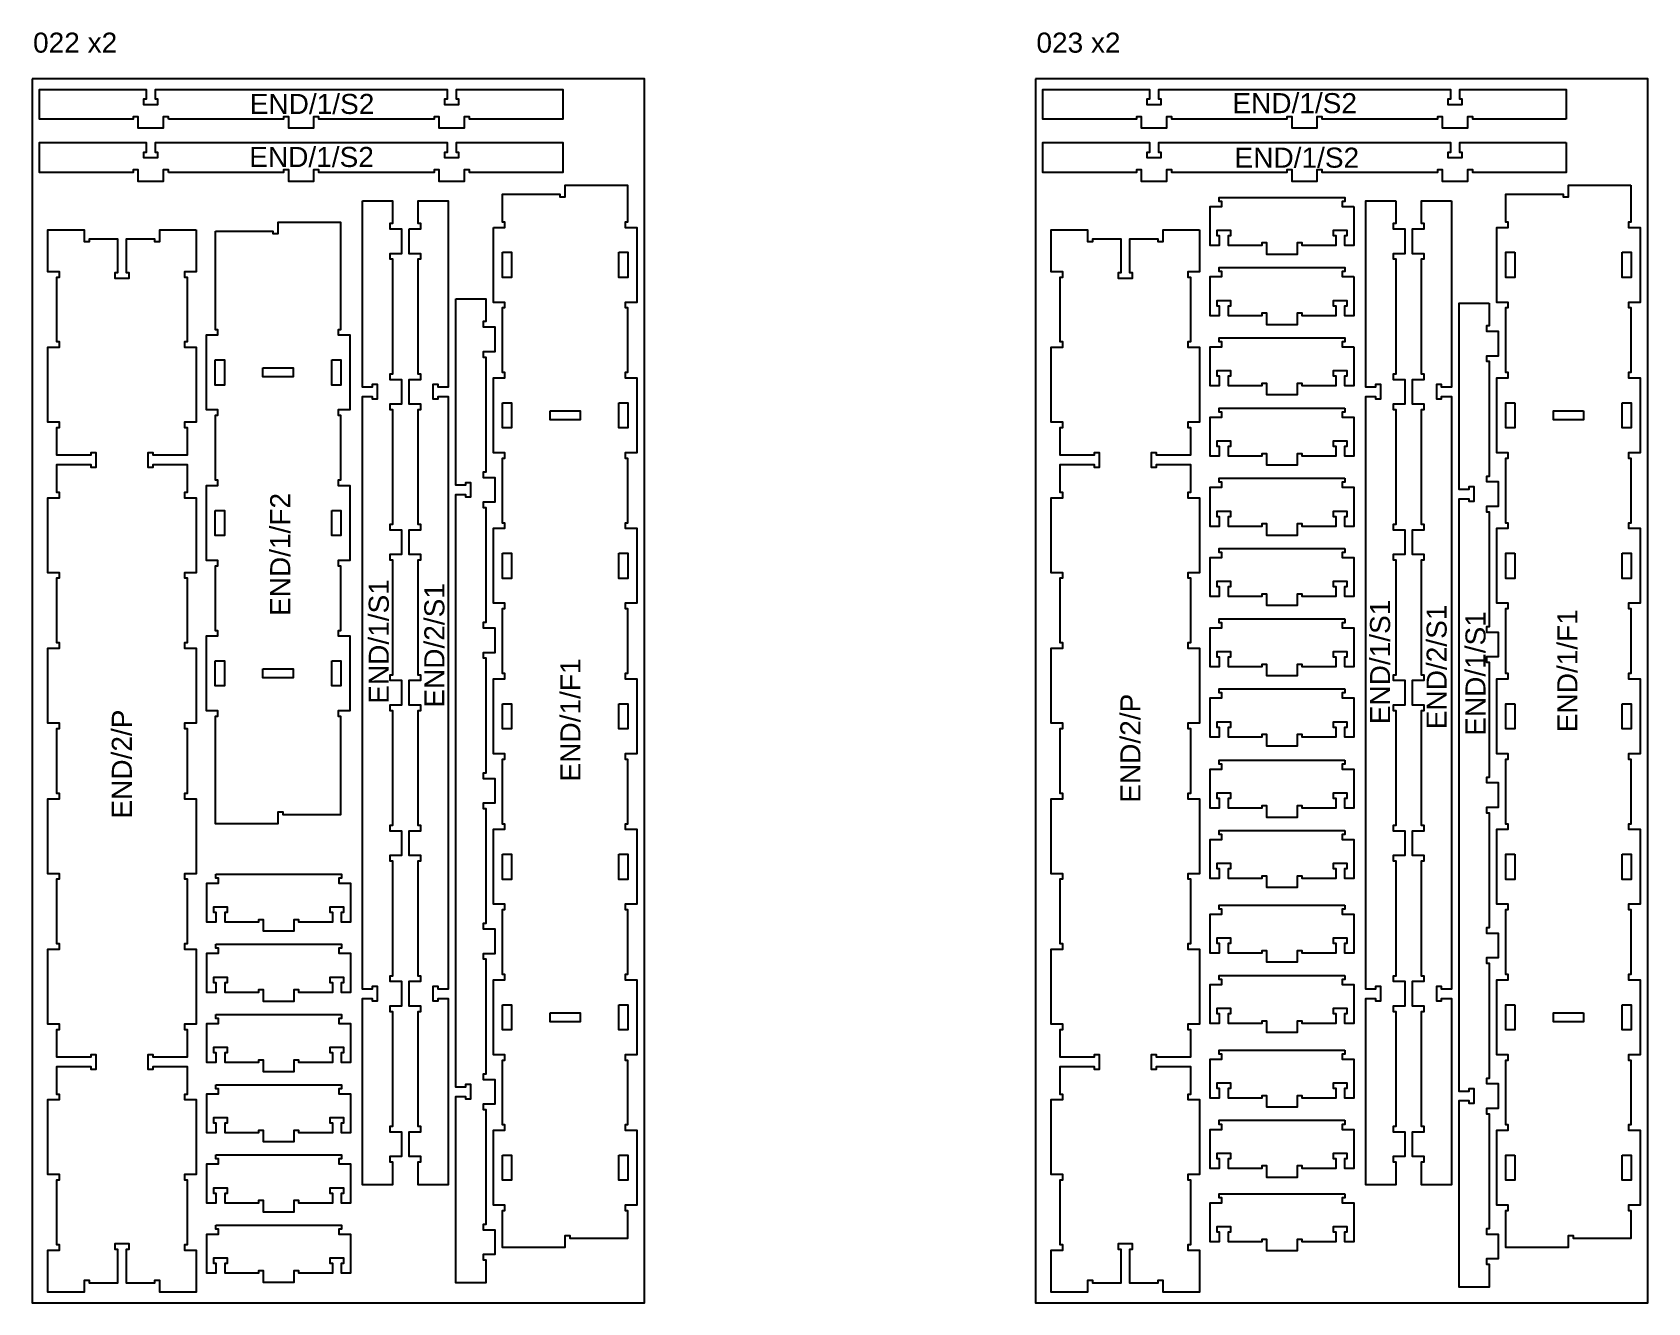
# Model space of a CAD drawing. Extents: x -4741 to 10570, y -11118 to 12613.
# Drawn here: x -650 to 2570, y -5118 to -2585 of the extents above; entities that cross this region are included whole.
import ezdxf

# ---------------------------------------------------------------- set-up
doc = ezdxf.new("R2010")
doc.units = 0
doc.header["$MEASUREMENT"] = 0
for name, color, linetype in [('0_SHEET_BIRCHPLY_2440X1220', 1, 'CONTINUOUS'), ('1_ANYTOOL_1MMDEEP_INSIDE', 2, 'CONTINUOUS'), ('3_ANYTOOL_CUTTHROUGH_INSID', 4, 'CONTINUOUS'), ('6_ANYTOOL_CUTTHROUGH_OUTSI', 5, 'CONTINUOUS')]:
    doc.layers.add(name, color=color, linetype=linetype)

msp = doc.modelspace()

# ---------------------------------------------------------------- linework, layer by layer
at = {"layer": '0_SHEET_BIRCHPLY_2440X1220'}
for points in [[(-649.6, -2677.8), (-649.6, -5117.8), (570.4, -5117.8), (570.4, -2677.8), (-649.6, -2677.8)], [(1350.4, -2677.8), (1350.4, -5117.8), (2570.4, -5117.8), (2570.4, -2677.8), (1350.4, -2677.8)]]:
    msp.add_lwpolyline(points, dxfattribs=at)
at = {"layer": '3_ANYTOOL_CUTTHROUGH_INSID'}
for points in [[(2305.4, -3023.8), (2305.4, -3073.8), (2287.4, -3073.8), (2287.4, -3023.8), (2305.4, -3023.8)], [(2519.4, -3023.8), (2537.4, -3023.8), (2537.4, -3073.8), (2519.4, -3073.8), (2519.4, -3023.8)], [(-284.8, -3238.3), (-266.8, -3238.3), (-266.8, -3288.3), (-284.8, -3288.3), (-284.8, -3238.3)], [(-52.8, -3238.3), (-34.8, -3238.3), (-34.8, -3288.3), (-52.8, -3288.3), (-52.8, -3238.3)], [(-189.8, -3254.3), (-129.8, -3254.3), (-129.8, -3272.3), (-189.8, -3272.3), (-189.8, -3254.3)], [(287.4, -3323.8), (305.4, -3323.8), (305.4, -3373.8), (287.4, -3373.8), (287.4, -3323.8)], [(382.4, -3339.8), (442.4, -3339.8), (442.4, -3357.8), (382.4, -3357.8), (382.4, -3339.8)], [(519.4, -3323.8), (537.4, -3323.8), (537.4, -3373.8), (519.4, -3373.8), (519.4, -3323.8)], [(2305.4, -3323.8), (2305.4, -3373.8), (2287.4, -3373.8), (2287.4, -3323.8), (2305.4, -3323.8)], [(2442.4, -3339.8), (2442.4, -3357.8), (2382.4, -3357.8), (2382.4, -3339.8), (2442.4, -3339.8)], [(2519.4, -3323.8), (2537.4, -3323.8), (2537.4, -3373.8), (2519.4, -3373.8), (2519.4, -3323.8)], [(-284.8, -3538.3), (-266.8, -3538.3), (-266.8, -3588.3), (-284.8, -3588.3), (-284.8, -3538.3)], [(-52.8, -3538.3), (-34.8, -3538.3), (-34.8, -3588.3), (-52.8, -3588.3), (-52.8, -3538.3)], [(287.4, -3623.8), (305.4, -3623.8), (305.4, -3673.8), (287.4, -3673.8), (287.4, -3623.8)], [(519.4, -3623.8), (537.4, -3623.8), (537.4, -3673.8), (519.4, -3673.8), (519.4, -3623.8)], [(2305.4, -3623.8), (2305.4, -3673.8), (2287.4, -3673.8), (2287.4, -3623.8), (2305.4, -3623.8)], [(2519.4, -3623.8), (2537.4, -3623.8), (2537.4, -3673.8), (2519.4, -3673.8), (2519.4, -3623.8)], [(-284.8, -3838.3), (-266.8, -3838.3), (-266.8, -3888.3), (-284.8, -3888.3), (-284.8, -3838.3)], [(-189.8, -3854.3), (-129.8, -3854.3), (-129.8, -3872.3), (-189.8, -3872.3), (-189.8, -3854.3)], [(-52.8, -3838.3), (-34.8, -3838.3), (-34.8, -3888.3), (-52.8, -3888.3), (-52.8, -3838.3)], [(287.4, -3923.8), (305.4, -3923.8), (305.4, -3973.8), (287.4, -3973.8), (287.4, -3923.8)], [(519.4, -3923.8), (537.4, -3923.8), (537.4, -3973.8), (519.4, -3973.8), (519.4, -3923.8)], [(2305.4, -3923.8), (2305.4, -3973.8), (2287.4, -3973.8), (2287.4, -3923.8), (2305.4, -3923.8)], [(2519.4, -3923.8), (2537.4, -3923.8), (2537.4, -3973.8), (2519.4, -3973.8), (2519.4, -3923.8)], [(287.4, -4223.8), (305.4, -4223.8), (305.4, -4273.8), (287.4, -4273.8), (287.4, -4223.8)], [(519.4, -4223.8), (537.4, -4223.8), (537.4, -4273.8), (519.4, -4273.8), (519.4, -4223.8)], [(2305.4, -4223.8), (2305.4, -4273.8), (2287.4, -4273.8), (2287.4, -4223.8), (2305.4, -4223.8)], [(2519.4, -4223.8), (2537.4, -4223.8), (2537.4, -4273.8), (2519.4, -4273.8), (2519.4, -4223.8)], [(287.4, -4523.8), (305.4, -4523.8), (305.4, -4573.7), (287.4, -4573.7), (287.4, -4523.8)], [(382.4, -4539.8), (442.4, -4539.8), (442.4, -4557.7), (382.4, -4557.7), (382.4, -4539.8)], [(519.4, -4523.8), (537.4, -4523.8), (537.4, -4573.7), (519.4, -4573.7), (519.4, -4523.8)], [(2305.4, -4523.8), (2305.4, -4573.7), (2287.4, -4573.7), (2287.4, -4523.8), (2305.4, -4523.8)], [(2442.4, -4539.8), (2442.4, -4557.7), (2382.4, -4557.7), (2382.4, -4539.8), (2442.4, -4539.8)], [(2519.4, -4523.8), (2537.4, -4523.8), (2537.4, -4573.7), (2519.4, -4573.7), (2519.4, -4523.8)], [(287.4, -4823.7), (305.4, -4823.7), (305.4, -4873.7), (287.4, -4873.7), (287.4, -4823.7)], [(519.4, -4823.7), (537.4, -4823.7), (537.4, -4873.7), (519.4, -4873.7), (519.4, -4823.7)], [(2305.4, -4823.7), (2305.4, -4873.7), (2287.4, -4873.7), (2287.4, -4823.7), (2305.4, -4823.7)], [(2519.4, -4823.7), (2537.4, -4823.7), (2537.4, -4873.7), (2519.4, -4873.7), (2519.4, -4823.7)]]:
    msp.add_lwpolyline(points, dxfattribs=at)
at = {"layer": '6_ANYTOOL_CUTTHROUGH_OUTSI'}
for points in [[(-378.3, -2758.5), (-378.3, -2753.5), (-388.8, -2753.5), (-388.8, -2776.5), (-438.3, -2776.5), (-438.3, -2753.5), (-448.8, -2753.5), (-448.8, -2758.5), (-635.3, -2758.5), (-635.3, -2699), (-422.8, -2699), (-422.8, -2718.5), (-427.8, -2718.5), (-427.8, -2729), (-399.3, -2729), (-399.3, -2718.5), (-404.3, -2718.5), (-404.3, -2699), (177.2, -2699), (177.2, -2718.5), (172.2, -2718.5), (172.2, -2729), (200.7, -2729), (200.7, -2718.5), (195.7, -2718.5), (195.7, -2699), (408.2, -2699), (408.2, -2758.5), (221.7, -2758.5), (221.7, -2753.5), (211.2, -2753.5), (211.2, -2776.5), (161.7, -2776.5), (161.7, -2753.5), (151.2, -2753.5), (151.2, -2758.5), (-78.3, -2758.5), (-78.3, -2753.5), (-88.8, -2753.5), (-88.8, -2776.5), (-138.3, -2776.5), (-138.3, -2753.5), (-148.8, -2753.5), (-148.8, -2758.5), (-378.3, -2758.5)], [(2408.2, -2758.5), (2221.7, -2758.5), (2221.7, -2753.5), (2211.2, -2753.5), (2211.2, -2776.5), (2161.7, -2776.5), (2161.7, -2753.5), (2151.2, -2753.5), (2151.2, -2758.5), (1921.7, -2758.5), (1921.7, -2753.5), (1911.2, -2753.5), (1911.2, -2776.5), (1861.7, -2776.5), (1861.7, -2753.5), (1851.2, -2753.5), (1851.2, -2758.5), (1621.7, -2758.5), (1621.7, -2753.5), (1611.2, -2753.5), (1611.2, -2776.5), (1561.7, -2776.5), (1561.7, -2753.5), (1551.2, -2753.5), (1551.2, -2758.5), (1364.7, -2758.5), (1364.7, -2699), (1577.2, -2699), (1577.2, -2718.5), (1572.2, -2718.5), (1572.2, -2729), (1600.7, -2729), (1600.7, -2718.5), (1595.7, -2718.5), (1595.7, -2699), (2177.2, -2699), (2177.2, -2718.5), (2172.2, -2718.5), (2172.2, -2729), (2200.7, -2729), (2200.7, -2718.5), (2195.7, -2718.5), (2195.7, -2699), (2408.2, -2699), (2408.2, -2758.5)], [(-378.3, -2864.5), (-378.3, -2859.5), (-388.8, -2859.5), (-388.8, -2882.5), (-438.3, -2882.5), (-438.3, -2859.5), (-448.8, -2859.5), (-448.8, -2864.5), (-635.3, -2864.5), (-635.3, -2805), (-422.8, -2805), (-422.8, -2824.5), (-427.8, -2824.5), (-427.8, -2835), (-399.3, -2835), (-399.3, -2824.5), (-404.3, -2824.5), (-404.3, -2805), (177.2, -2805), (177.2, -2824.5), (172.2, -2824.5), (172.2, -2835), (200.7, -2835), (200.7, -2824.5), (195.7, -2824.5), (195.7, -2805), (408.2, -2805), (408.2, -2864.5), (221.7, -2864.5), (221.7, -2859.5), (211.2, -2859.5), (211.2, -2882.5), (161.7, -2882.5), (161.7, -2859.5), (151.2, -2859.5), (151.2, -2864.5), (-78.3, -2864.5), (-78.3, -2859.5), (-88.8, -2859.5), (-88.8, -2882.5), (-138.3, -2882.5), (-138.3, -2859.5), (-148.8, -2859.5), (-148.8, -2864.5), (-378.3, -2864.5)], [(2408.2, -2805), (2408.2, -2864.5), (2221.7, -2864.5), (2221.7, -2859.5), (2211.2, -2859.5), (2211.2, -2882.5), (2161.7, -2882.5), (2161.7, -2859.5), (2151.2, -2859.5), (2151.2, -2864.5), (1921.7, -2864.5), (1921.7, -2859.5), (1911.2, -2859.5), (1911.2, -2882.5), (1861.7, -2882.5), (1861.7, -2859.5), (1851.2, -2859.5), (1851.2, -2864.5), (1621.7, -2864.5), (1621.7, -2859.5), (1611.2, -2859.5), (1611.2, -2882.5), (1561.7, -2882.5), (1561.7, -2859.5), (1551.2, -2859.5), (1551.2, -2864.5), (1364.7, -2864.5), (1364.7, -2805), (1577.2, -2805), (1577.2, -2824.5), (1572.2, -2824.5), (1572.2, -2835), (1600.7, -2835), (1600.7, -2824.5), (1595.7, -2824.5), (1595.7, -2805), (2177.2, -2805), (2177.2, -2824.5), (2172.2, -2824.5), (2172.2, -2835), (2200.7, -2835), (2200.7, -2824.5), (2195.7, -2824.5), (2195.7, -2805), (2408.2, -2805)], [(269.6, -2974), (292.6, -2974), (292.6, -2963.5), (287.6, -2963.5), (287.6, -2908), (402.1, -2908), (402.1, -2913), (412.6, -2913), (412.6, -2890), (537.1, -2890), (537.1, -2963.5), (532.1, -2963.5), (532.1, -2974), (555.1, -2974), (555.1, -3123.5), (532.1, -3123.5), (532.1, -3134), (537.1, -3134), (537.1, -3263.5), (532.1, -3263.5), (532.1, -3274), (555.1, -3274), (555.1, -3423.5), (532.1, -3423.5), (532.1, -3434), (537.1, -3434), (537.1, -3563.5), (532.1, -3563.5), (532.1, -3574), (555.1, -3574), (555.1, -3723.5), (532.1, -3723.5), (532.1, -3734), (537.1, -3734), (537.1, -3863.5), (532.1, -3863.5), (532.1, -3874), (555.1, -3874), (555.1, -4023.5), (532.1, -4023.5), (532.1, -4034), (537.1, -4034), (537.1, -4163.5), (532.1, -4163.5), (532.1, -4174), (555.1, -4174), (555.1, -4323.5), (532.1, -4323.5), (532.1, -4334), (537.1, -4334), (537.1, -4463.5), (532.1, -4463.5), (532.1, -4474), (555.1, -4474), (555.1, -4623.5), (532.1, -4623.5), (532.1, -4634), (537.1, -4634), (537.1, -4763.5), (532.1, -4763.5), (532.1, -4774), (555.1, -4774), (555.1, -4923.5), (532.1, -4923.5), (532.1, -4934), (537.1, -4934), (537.1, -4989.5), (422.6, -4989.5), (422.6, -4984.5), (412.1, -4984.5), (412.1, -5007.5), (287.6, -5007.5), (287.6, -4934), (292.6, -4934), (292.6, -4923.5), (269.6, -4923.5), (269.6, -4774), (292.6, -4774), (292.6, -4763.5), (287.6, -4763.5), (287.6, -4634), (292.6, -4634), (292.6, -4623.5), (269.6, -4623.5), (269.6, -4474), (292.6, -4474), (292.6, -4463.5), (287.6, -4463.5), (287.6, -4334), (292.6, -4334), (292.6, -4323.5), (269.6, -4323.5), (269.6, -4174), (292.6, -4174), (292.6, -4163.5), (287.6, -4163.5), (287.6, -4034), (292.6, -4034), (292.6, -4023.5), (269.6, -4023.5), (269.6, -3874), (292.6, -3874), (292.6, -3863.5), (287.6, -3863.5), (287.6, -3734), (292.6, -3734), (292.6, -3723.5), (269.6, -3723.5), (269.6, -3574), (292.6, -3574), (292.6, -3563.5), (287.6, -3563.5), (287.6, -3434), (292.6, -3434), (292.6, -3423.5), (269.6, -3423.5), (269.6, -3274), (292.6, -3274), (292.6, -3263.5), (287.6, -3263.5), (287.6, -3134), (292.6, -3134), (292.6, -3123.5), (269.6, -3123.5), (269.6, -2974)], [(2537.1, -2890), (2537.1, -2963.5), (2532.1, -2963.5), (2532.1, -2974), (2555.1, -2974), (2555.1, -3123.5), (2532.1, -3123.5), (2532.1, -3134), (2537.1, -3134), (2537.1, -3263.5), (2532.1, -3263.5), (2532.1, -3274), (2555.1, -3274), (2555.1, -3423.5), (2532.1, -3423.5), (2532.1, -3434), (2537.1, -3434), (2537.1, -3563.5), (2532.1, -3563.5), (2532.1, -3574), (2555.1, -3574), (2555.1, -3723.5), (2532.1, -3723.5), (2532.1, -3734), (2537.1, -3734), (2537.1, -3863.5), (2532.1, -3863.5), (2532.1, -3874), (2555.1, -3874), (2555.1, -4023.5), (2532.1, -4023.5), (2532.1, -4034), (2537.1, -4034), (2537.1, -4163.5), (2532.1, -4163.5), (2532.1, -4174), (2555.1, -4174), (2555.1, -4323.5), (2532.1, -4323.5), (2532.1, -4334), (2537.1, -4334), (2537.1, -4463.5), (2532.1, -4463.5), (2532.1, -4474), (2555.1, -4474), (2555.1, -4623.5), (2532.1, -4623.5), (2532.1, -4634), (2537.1, -4634), (2537.1, -4763.5), (2532.1, -4763.5), (2532.1, -4774), (2555.1, -4774), (2555.1, -4923.5), (2532.1, -4923.5), (2532.1, -4934), (2537.1, -4934), (2537.1, -4989.5), (2422.6, -4989.5), (2422.6, -4984.5), (2412.1, -4984.5), (2412.1, -5007.5), (2287.6, -5007.5), (2287.6, -4934), (2292.6, -4934), (2292.6, -4923.5), (2269.6, -4923.5), (2269.6, -4774), (2292.6, -4774), (2292.6, -4763.5), (2287.6, -4763.5), (2287.6, -4634), (2292.6, -4634), (2292.6, -4623.5), (2269.6, -4623.5), (2269.6, -4474), (2292.6, -4474), (2292.6, -4463.5), (2287.6, -4463.5), (2287.6, -4334), (2292.6, -4334), (2292.6, -4323.5), (2269.6, -4323.5), (2269.6, -4174), (2292.6, -4174), (2292.6, -4163.5), (2287.6, -4163.5), (2287.6, -4034), (2292.6, -4034), (2292.6, -4023.5), (2269.6, -4023.5), (2269.6, -3874), (2292.6, -3874), (2292.6, -3863.5), (2287.6, -3863.5), (2287.6, -3734), (2292.6, -3734), (2292.6, -3723.5), (2269.6, -3723.5), (2269.6, -3574), (2292.6, -3574), (2292.6, -3563.5), (2287.6, -3563.5), (2287.6, -3434), (2292.6, -3434), (2292.6, -3423.5), (2269.6, -3423.5), (2269.6, -3274), (2292.6, -3274), (2292.6, -3263.5), (2287.6, -3263.5), (2287.6, -3134), (2292.6, -3134), (2292.6, -3123.5), (2269.6, -3123.5), (2269.6, -2974), (2292.6, -2974), (2292.6, -2963.5), (2287.6, -2963.5), (2287.6, -2908), (2402.1, -2908), (2402.1, -2913), (2412.6, -2913), (2412.6, -2890), (2537.1, -2890)], [(8.6, -2921), (68.1, -2921), (68.1, -2966.5), (63.1, -2966.5), (63.1, -2977), (86.1, -2977), (86.1, -3026.5), (63.1, -3026.5), (63.1, -3037), (68.1, -3037), (68.1, -3266.5), (63.1, -3266.5), (63.1, -3277), (86.1, -3277), (86.1, -3326.5), (63.1, -3326.5), (63.1, -3337), (68.1, -3337), (68.1, -3566.5), (63.1, -3566.5), (63.1, -3577), (86.1, -3577), (86.1, -3626.5), (63.1, -3626.5), (63.1, -3637), (68.1, -3637), (68.1, -3866.5), (63.1, -3866.5), (63.1, -3877), (86.1, -3877), (86.1, -3926.5), (63.1, -3926.5), (63.1, -3937), (68.1, -3937), (68.1, -4166.5), (63.1, -4166.5), (63.1, -4177), (86.1, -4177), (86.1, -4226.5), (63.1, -4226.5), (63.1, -4237), (68.1, -4237), (68.1, -4466.5), (63.1, -4466.5), (63.1, -4477), (86.1, -4477), (86.1, -4526.5), (63.1, -4526.5), (63.1, -4537), (68.1, -4537), (68.1, -4766.5), (63.1, -4766.5), (63.1, -4777), (86.1, -4777), (86.1, -4826.5), (63.1, -4826.5), (63.1, -4837), (68.1, -4837), (68.1, -4882.5), (8.6, -4882.5), (8.6, -4511), (28.1, -4511), (28.1, -4516), (38.6, -4516), (38.6, -4487.5), (28.1, -4487.5), (28.1, -4492.5), (8.6, -4492.5), (8.6, -3311), (28.1, -3311), (28.1, -3316), (38.6, -3316), (38.6, -3287.5), (28.1, -3287.5), (28.1, -3292.5), (8.6, -3292.5), (8.6, -2921)], [(101.6, -2977), (124.6, -2977), (124.6, -2966.5), (119.6, -2966.5), (119.6, -2921), (179.1, -2921), (179.1, -3292.5), (159.6, -3292.5), (159.6, -3287.5), (149.1, -3287.5), (149.1, -3316), (159.6, -3316), (159.6, -3311), (179.1, -3311), (179.1, -4492.5), (159.6, -4492.5), (159.6, -4487.5), (149.1, -4487.5), (149.1, -4516), (159.6, -4516), (159.6, -4511), (179.1, -4511), (179.1, -4882.5), (119.6, -4882.5), (119.6, -4837), (124.6, -4837), (124.6, -4826.5), (101.6, -4826.5), (101.6, -4777), (124.6, -4777), (124.6, -4766.5), (119.6, -4766.5), (119.6, -4537), (124.6, -4537), (124.6, -4526.5), (101.6, -4526.5), (101.6, -4477), (124.6, -4477), (124.6, -4466.5), (119.6, -4466.5), (119.6, -4237), (124.6, -4237), (124.6, -4226.5), (101.6, -4226.5), (101.6, -4177), (124.6, -4177), (124.6, -4166.5), (119.6, -4166.5), (119.6, -3937), (124.6, -3937), (124.6, -3926.5), (101.6, -3926.5), (101.6, -3877), (124.6, -3877), (124.6, -3866.5), (119.6, -3866.5), (119.6, -3637), (124.6, -3637), (124.6, -3626.5), (101.6, -3626.5), (101.6, -3577), (124.6, -3577), (124.6, -3566.5), (119.6, -3566.5), (119.6, -3337), (124.6, -3337), (124.6, -3326.5), (101.6, -3326.5), (101.6, -3277), (124.6, -3277), (124.6, -3266.5), (119.6, -3266.5), (119.6, -3037), (124.6, -3037), (124.6, -3026.5), (101.6, -3026.5), (101.6, -2977)], [(1984.5, -2932.2), (1984.5, -3010.2), (1966.5, -3010.2), (1966.5, -2990.2), (1971.5, -2990.2), (1971.5, -2980.2), (1943.5, -2980.2), (1943.5, -2990.2), (1948.5, -2990.2), (1948.5, -3010.2), (1881.5, -3010.2), (1881.5, -3005.2), (1871.5, -3005.2), (1871.5, -3028.2), (1811.5, -3028.2), (1811.5, -3005.2), (1801.5, -3005.2), (1801.5, -3010.2), (1734.5, -3010.2), (1734.5, -2990.2), (1739.5, -2990.2), (1739.5, -2980.2), (1711.5, -2980.2), (1711.5, -2990.2), (1716.5, -2990.2), (1716.5, -3010.2), (1698.5, -3010.2), (1698.5, -2932.2), (1721.5, -2932.2), (1721.5, -2922.2), (1716.5, -2922.2), (1716.5, -2914.2), (1966.5, -2914.2), (1966.5, -2922.2), (1961.5, -2922.2), (1961.5, -2932.2), (1984.5, -2932.2)], [(2068.1, -2921), (2068.1, -2966.5), (2063.1, -2966.5), (2063.1, -2977), (2086.1, -2977), (2086.1, -3026.5), (2063.1, -3026.5), (2063.1, -3037), (2068.1, -3037), (2068.1, -3266.5), (2063.1, -3266.5), (2063.1, -3277), (2086.1, -3277), (2086.1, -3326.5), (2063.1, -3326.5), (2063.1, -3337), (2068.1, -3337), (2068.1, -3566.5), (2063.1, -3566.5), (2063.1, -3577), (2086.1, -3577), (2086.1, -3626.5), (2063.1, -3626.5), (2063.1, -3637), (2068.1, -3637), (2068.1, -3866.5), (2063.1, -3866.5), (2063.1, -3877), (2086.1, -3877), (2086.1, -3926.5), (2063.1, -3926.5), (2063.1, -3937), (2068.1, -3937), (2068.1, -4166.5), (2063.1, -4166.5), (2063.1, -4177), (2086.1, -4177), (2086.1, -4226.5), (2063.1, -4226.5), (2063.1, -4237), (2068.1, -4237), (2068.1, -4466.5), (2063.1, -4466.5), (2063.1, -4477), (2086.1, -4477), (2086.1, -4526.5), (2063.1, -4526.5), (2063.1, -4537), (2068.1, -4537), (2068.1, -4766.5), (2063.1, -4766.5), (2063.1, -4777), (2086.1, -4777), (2086.1, -4826.5), (2063.1, -4826.5), (2063.1, -4837), (2068.1, -4837), (2068.1, -4882.5), (2008.6, -4882.5), (2008.6, -4511), (2028.1, -4511), (2028.1, -4516), (2038.6, -4516), (2038.6, -4487.5), (2028.1, -4487.5), (2028.1, -4492.5), (2008.6, -4492.5), (2008.6, -3311), (2028.1, -3311), (2028.1, -3316), (2038.6, -3316), (2038.6, -3287.5), (2028.1, -3287.5), (2028.1, -3292.5), (2008.6, -3292.5), (2008.6, -2921), (2068.1, -2921)], [(2179.1, -2921), (2179.1, -3292.5), (2159.6, -3292.5), (2159.6, -3287.5), (2149.1, -3287.5), (2149.1, -3316), (2159.6, -3316), (2159.6, -3311), (2179.1, -3311), (2179.1, -4492.5), (2159.6, -4492.5), (2159.6, -4487.5), (2149.1, -4487.5), (2149.1, -4516), (2159.6, -4516), (2159.6, -4511), (2179.1, -4511), (2179.1, -4882.5), (2119.6, -4882.5), (2119.6, -4837), (2124.6, -4837), (2124.6, -4826.5), (2101.6, -4826.5), (2101.6, -4777), (2124.6, -4777), (2124.6, -4766.5), (2119.6, -4766.5), (2119.6, -4537), (2124.6, -4537), (2124.6, -4526.5), (2101.6, -4526.5), (2101.6, -4477), (2124.6, -4477), (2124.6, -4466.5), (2119.6, -4466.5), (2119.6, -4237), (2124.6, -4237), (2124.6, -4226.5), (2101.6, -4226.5), (2101.6, -4177), (2124.6, -4177), (2124.6, -4166.5), (2119.6, -4166.5), (2119.6, -3937), (2124.6, -3937), (2124.6, -3926.5), (2101.6, -3926.5), (2101.6, -3877), (2124.6, -3877), (2124.6, -3866.5), (2119.6, -3866.5), (2119.6, -3637), (2124.6, -3637), (2124.6, -3626.5), (2101.6, -3626.5), (2101.6, -3577), (2124.6, -3577), (2124.6, -3566.5), (2119.6, -3566.5), (2119.6, -3337), (2124.6, -3337), (2124.6, -3326.5), (2101.6, -3326.5), (2101.6, -3277), (2124.6, -3277), (2124.6, -3266.5), (2119.6, -3266.5), (2119.6, -3037), (2124.6, -3037), (2124.6, -3026.5), (2101.6, -3026.5), (2101.6, -2977), (2124.6, -2977), (2124.6, -2966.5), (2119.6, -2966.5), (2119.6, -2921), (2179.1, -2921)], [(-323.1, -2979), (-323.1, -3062.5), (-346.1, -3062.5), (-346.1, -3073), (-341.1, -3073), (-341.1, -3202.5), (-346.1, -3202.5), (-346.1, -3213), (-323.1, -3213), (-323.1, -3362.5), (-346.1, -3362.5), (-346.1, -3373), (-341.1, -3373), (-341.1, -3428.5), (-408.6, -3428.5), (-408.6, -3423.5), (-419.1, -3423.5), (-419.1, -3452), (-408.6, -3452), (-408.6, -3447), (-341.1, -3447), (-341.1, -3502.5), (-346.1, -3502.5), (-346.1, -3513), (-323.1, -3513), (-323.1, -3662.5), (-346.1, -3662.5), (-346.1, -3673), (-341.1, -3673), (-341.1, -3802.5), (-346.1, -3802.5), (-346.1, -3813), (-323.1, -3813), (-323.1, -3962.5), (-346.1, -3962.5), (-346.1, -3973), (-341.1, -3973), (-341.1, -4102.5), (-346.1, -4102.5), (-346.1, -4113), (-323.1, -4113), (-323.1, -4262.5), (-346.1, -4262.5), (-346.1, -4273), (-341.1, -4273), (-341.1, -4402.5), (-346.1, -4402.5), (-346.1, -4413), (-323.1, -4413), (-323.1, -4562.5), (-346.1, -4562.5), (-346.1, -4573), (-341.1, -4573), (-341.1, -4628.5), (-408.6, -4628.5), (-408.6, -4623.5), (-419.1, -4623.5), (-419.1, -4652), (-408.6, -4652), (-408.6, -4647), (-341.1, -4647), (-341.1, -4702.5), (-346.1, -4702.5), (-346.1, -4713), (-323.1, -4713), (-323.1, -4862.5), (-346.1, -4862.5), (-346.1, -4873), (-341.1, -4873), (-341.1, -5002.5), (-346.1, -5002.5), (-346.1, -5013), (-323.1, -5013), (-323.1, -5096.5), (-395.6, -5096.5), (-395.6, -5073.5), (-406.1, -5073.5), (-406.1, -5078.5), (-461.6, -5078.5), (-461.6, -5011), (-456.6, -5011), (-456.6, -5000.5), (-485.1, -5000.5), (-485.1, -5011), (-480.1, -5011), (-480.1, -5078.5), (-535.6, -5078.5), (-535.6, -5073.5), (-546.1, -5073.5), (-546.1, -5096.5), (-618.6, -5096.5), (-618.6, -5013), (-595.6, -5013), (-595.6, -5002.5), (-600.6, -5002.5), (-600.6, -4873), (-595.6, -4873), (-595.6, -4862.5), (-618.6, -4862.5), (-618.6, -4713), (-595.6, -4713), (-595.6, -4702.5), (-600.6, -4702.5), (-600.6, -4647), (-533.1, -4647), (-533.1, -4652), (-522.6, -4652), (-522.6, -4623.5), (-533.1, -4623.5), (-533.1, -4628.5), (-600.6, -4628.5), (-600.6, -4573), (-595.6, -4573), (-595.6, -4562.5), (-618.6, -4562.5), (-618.6, -4413), (-595.6, -4413), (-595.6, -4402.5), (-600.6, -4402.5), (-600.6, -4273), (-595.6, -4273), (-595.6, -4262.5), (-618.6, -4262.5), (-618.6, -4113), (-595.6, -4113), (-595.6, -4102.5), (-600.6, -4102.5), (-600.6, -3973), (-595.6, -3973), (-595.6, -3962.5), (-618.6, -3962.5), (-618.6, -3813), (-595.6, -3813), (-595.6, -3802.5), (-600.6, -3802.5), (-600.6, -3673), (-595.6, -3673), (-595.6, -3662.5), (-618.6, -3662.5), (-618.6, -3513), (-595.6, -3513), (-595.6, -3502.5), (-600.6, -3502.5), (-600.6, -3447), (-533.1, -3447), (-533.1, -3452), (-522.6, -3452), (-522.6, -3423.5), (-533.1, -3423.5), (-533.1, -3428.5), (-600.6, -3428.5), (-600.6, -3373), (-595.6, -3373), (-595.6, -3362.5), (-618.6, -3362.5), (-618.6, -3213), (-595.6, -3213), (-595.6, -3202.5), (-600.6, -3202.5), (-600.6, -3073), (-595.6, -3073), (-595.6, -3062.5), (-618.6, -3062.5), (-618.6, -2979), (-546.1, -2979), (-546.1, -3002), (-535.6, -3002), (-535.6, -2997), (-480.1, -2997), (-480.1, -3064.5), (-485.1, -3064.5), (-485.1, -3075), (-456.6, -3075), (-456.6, -3064.5), (-461.6, -3064.5), (-461.6, -2997), (-406.1, -2997), (-406.1, -3002), (-395.6, -3002), (-395.6, -2979), (-323.1, -2979)], [(-284.5, -2981.6), (-170, -2981.6), (-170, -2986.6), (-159.5, -2986.6), (-159.5, -2963.6), (-35, -2963.6), (-35, -3178.1), (-40, -3178.1), (-40, -3188.6), (-17, -3188.6), (-17, -3338.1), (-40, -3338.1), (-40, -3348.6), (-35, -3348.6), (-35, -3478.1), (-40, -3478.1), (-40, -3488.6), (-17, -3488.6), (-17, -3638.1), (-40, -3638.1), (-40, -3648.6), (-35, -3648.6), (-35, -3778.1), (-40, -3778.1), (-40, -3788.6), (-17, -3788.6), (-17, -3938.1), (-40, -3938.1), (-40, -3948.6), (-35, -3948.6), (-35, -4145.1), (-149.5, -4145.1), (-149.5, -4140.1), (-160, -4140.1), (-160, -4163.1), (-284.5, -4163.1), (-284.5, -3948.6), (-279.5, -3948.6), (-279.5, -3938.1), (-302.5, -3938.1), (-302.5, -3788.6), (-279.5, -3788.6), (-279.5, -3778.1), (-284.5, -3778.1), (-284.5, -3648.6), (-279.5, -3648.6), (-279.5, -3638.1), (-302.5, -3638.1), (-302.5, -3488.6), (-279.5, -3488.6), (-279.5, -3478.1), (-284.5, -3478.1), (-284.5, -3348.6), (-279.5, -3348.6), (-279.5, -3338.1), (-302.5, -3338.1), (-302.5, -3188.6), (-279.5, -3188.6), (-279.5, -3178.1), (-284.5, -3178.1), (-284.5, -2981.6)], [(1676.9, -2979), (1676.9, -3062.5), (1653.9, -3062.5), (1653.9, -3073), (1658.9, -3073), (1658.9, -3202.5), (1653.9, -3202.5), (1653.9, -3213), (1676.9, -3213), (1676.9, -3362.5), (1653.9, -3362.5), (1653.9, -3373), (1658.9, -3373), (1658.9, -3428.5), (1591.4, -3428.5), (1591.4, -3423.5), (1580.9, -3423.5), (1580.9, -3452), (1591.4, -3452), (1591.4, -3447), (1658.9, -3447), (1658.9, -3502.5), (1653.9, -3502.5), (1653.9, -3513), (1676.9, -3513), (1676.9, -3662.5), (1653.9, -3662.5), (1653.9, -3673), (1658.9, -3673), (1658.9, -3802.5), (1653.9, -3802.5), (1653.9, -3813), (1676.9, -3813), (1676.9, -3962.5), (1653.9, -3962.5), (1653.9, -3973), (1658.9, -3973), (1658.9, -4102.5), (1653.9, -4102.5), (1653.9, -4113), (1676.9, -4113), (1676.9, -4262.5), (1653.9, -4262.5), (1653.9, -4273), (1658.9, -4273), (1658.9, -4402.5), (1653.9, -4402.5), (1653.9, -4413), (1676.9, -4413), (1676.9, -4562.5), (1653.9, -4562.5), (1653.9, -4573), (1658.9, -4573), (1658.9, -4628.5), (1591.4, -4628.5), (1591.4, -4623.5), (1580.9, -4623.5), (1580.9, -4652), (1591.4, -4652), (1591.4, -4647), (1658.9, -4647), (1658.9, -4702.5), (1653.9, -4702.5), (1653.9, -4713), (1676.9, -4713), (1676.9, -4862.5), (1653.9, -4862.5), (1653.9, -4873), (1658.9, -4873), (1658.9, -5002.5), (1653.9, -5002.5), (1653.9, -5013), (1676.9, -5013), (1676.9, -5096.5), (1604.4, -5096.5), (1604.4, -5073.5), (1593.9, -5073.5), (1593.9, -5078.5), (1538.4, -5078.5), (1538.4, -5011), (1543.4, -5011), (1543.4, -5000.5), (1514.9, -5000.5), (1514.9, -5011), (1519.9, -5011), (1519.9, -5078.5), (1464.4, -5078.5), (1464.4, -5073.5), (1453.9, -5073.5), (1453.9, -5096.5), (1381.4, -5096.5), (1381.4, -5013), (1404.4, -5013), (1404.4, -5002.5), (1399.4, -5002.5), (1399.4, -4873), (1404.4, -4873), (1404.4, -4862.5), (1381.4, -4862.5), (1381.4, -4713), (1404.4, -4713), (1404.4, -4702.5), (1399.4, -4702.5), (1399.4, -4647), (1466.9, -4647), (1466.9, -4652), (1477.4, -4652), (1477.4, -4623.5), (1466.9, -4623.5), (1466.9, -4628.5), (1399.4, -4628.5), (1399.4, -4573), (1404.4, -4573), (1404.4, -4562.5), (1381.4, -4562.5), (1381.4, -4413), (1404.4, -4413), (1404.4, -4402.5), (1399.4, -4402.5), (1399.4, -4273), (1404.4, -4273), (1404.4, -4262.5), (1381.4, -4262.5), (1381.4, -4113), (1404.4, -4113), (1404.4, -4102.5), (1399.4, -4102.5), (1399.4, -3973), (1404.4, -3973), (1404.4, -3962.5), (1381.4, -3962.5), (1381.4, -3813), (1404.4, -3813), (1404.4, -3802.5), (1399.4, -3802.5), (1399.4, -3673), (1404.4, -3673), (1404.4, -3662.5), (1381.4, -3662.5), (1381.4, -3513), (1404.4, -3513), (1404.4, -3502.5), (1399.4, -3502.5), (1399.4, -3447), (1466.9, -3447), (1466.9, -3452), (1477.4, -3452), (1477.4, -3423.5), (1466.9, -3423.5), (1466.9, -3428.5), (1399.4, -3428.5), (1399.4, -3373), (1404.4, -3373), (1404.4, -3362.5), (1381.4, -3362.5), (1381.4, -3213), (1404.4, -3213), (1404.4, -3202.5), (1399.4, -3202.5), (1399.4, -3073), (1404.4, -3073), (1404.4, -3062.5), (1381.4, -3062.5), (1381.4, -2979), (1453.9, -2979), (1453.9, -3002), (1464.4, -3002), (1464.4, -2997), (1519.9, -2997), (1519.9, -3064.5), (1514.9, -3064.5), (1514.9, -3075), (1543.4, -3075), (1543.4, -3064.5), (1538.4, -3064.5), (1538.4, -2997), (1593.9, -2997), (1593.9, -3002), (1604.4, -3002), (1604.4, -2979), (1676.9, -2979)], [(287.4, -3023.8), (305.4, -3023.8), (305.4, -3073.8), (287.4, -3073.8), (287.4, -3023.8)], [(519.4, -3023.8), (537.4, -3023.8), (537.4, -3073.8), (519.4, -3073.8), (519.4, -3023.8)], [(1984.5, -3072.2), (1984.5, -3150.2), (1966.5, -3150.2), (1966.5, -3130.2), (1971.5, -3130.2), (1971.5, -3120.2), (1943.5, -3120.2), (1943.5, -3130.2), (1948.5, -3130.2), (1948.5, -3150.2), (1881.5, -3150.2), (1881.5, -3145.2), (1871.5, -3145.2), (1871.5, -3168.2), (1811.5, -3168.2), (1811.5, -3145.2), (1801.5, -3145.2), (1801.5, -3150.2), (1734.5, -3150.2), (1734.5, -3130.2), (1739.5, -3130.2), (1739.5, -3120.2), (1711.5, -3120.2), (1711.5, -3130.2), (1716.5, -3130.2), (1716.5, -3150.2), (1698.5, -3150.2), (1698.5, -3072.2), (1721.5, -3072.2), (1721.5, -3062.2), (1716.5, -3062.2), (1716.5, -3054.2), (1966.5, -3054.2), (1966.5, -3062.2), (1961.5, -3062.2), (1961.5, -3072.2), (1984.5, -3072.2)], [(194.6, -3116.5), (254.1, -3116.5), (254.1, -3162), (249.1, -3162), (249.1, -3172.5), (272.1, -3172.5), (272.1, -3222), (249.1, -3222), (249.1, -3232.5), (254.1, -3232.5), (254.1, -3462), (249.1, -3462), (249.1, -3472.5), (272.1, -3472.5), (272.1, -3522), (249.1, -3522), (249.1, -3532.5), (254.1, -3532.5), (254.1, -3762), (249.1, -3762), (249.1, -3772.5), (272.1, -3772.5), (272.1, -3822), (249.1, -3822), (249.1, -3832.5), (254.1, -3832.5), (254.1, -4062), (249.1, -4062), (249.1, -4072.5), (272.1, -4072.5), (272.1, -4122), (249.1, -4122), (249.1, -4132.5), (254.1, -4132.5), (254.1, -4362), (249.1, -4362), (249.1, -4372.5), (272.1, -4372.5), (272.1, -4422), (249.1, -4422), (249.1, -4432.5), (254.1, -4432.5), (254.1, -4662), (249.1, -4662), (249.1, -4672.5), (272.1, -4672.5), (272.1, -4722), (249.1, -4722), (249.1, -4732.5), (254.1, -4732.5), (254.1, -4962), (249.1, -4962), (249.1, -4972.5), (272.1, -4972.5), (272.1, -5022), (249.1, -5022), (249.1, -5032.5), (254.1, -5032.5), (254.1, -5078), (194.6, -5078), (194.6, -4706.5), (214.1, -4706.5), (214.1, -4711.5), (224.6, -4711.5), (224.6, -4683), (214.1, -4683), (214.1, -4688), (194.6, -4688), (194.6, -3506.5), (214.1, -3506.5), (214.1, -3511.5), (224.6, -3511.5), (224.6, -3483), (214.1, -3483), (214.1, -3488), (194.6, -3488), (194.6, -3116.5)], [(2254.1, -3125), (2254.1, -3170.5), (2249.1, -3170.5), (2249.1, -3181), (2272.1, -3181), (2272.1, -3230.5), (2249.1, -3230.5), (2249.1, -3241), (2254.1, -3241), (2254.1, -3470.5), (2249.1, -3470.5), (2249.1, -3481), (2272.1, -3481), (2272.1, -3530.5), (2249.1, -3530.5), (2249.1, -3541), (2254.1, -3541), (2254.1, -3770.5), (2249.1, -3770.5), (2249.1, -3781), (2272.1, -3781), (2272.1, -3830.5), (2249.1, -3830.5), (2249.1, -3841), (2254.1, -3841), (2254.1, -4070.5), (2249.1, -4070.5), (2249.1, -4081), (2272.1, -4081), (2272.1, -4130.5), (2249.1, -4130.5), (2249.1, -4141), (2254.1, -4141), (2254.1, -4370.5), (2249.1, -4370.5), (2249.1, -4381), (2272.1, -4381), (2272.1, -4430.5), (2249.1, -4430.5), (2249.1, -4441), (2254.1, -4441), (2254.1, -4670.5), (2249.1, -4670.5), (2249.1, -4681), (2272.1, -4681), (2272.1, -4730.5), (2249.1, -4730.5), (2249.1, -4741), (2254.1, -4741), (2254.1, -4970.5), (2249.1, -4970.5), (2249.1, -4981), (2272.1, -4981), (2272.1, -5030.5), (2249.1, -5030.5), (2249.1, -5041), (2254.1, -5041), (2254.1, -5086.5), (2194.6, -5086.5), (2194.6, -4715), (2214.1, -4715), (2214.1, -4720), (2224.6, -4720), (2224.6, -4691.5), (2214.1, -4691.5), (2214.1, -4696.5), (2194.6, -4696.5), (2194.6, -3515), (2214.1, -3515), (2214.1, -3520), (2224.6, -3520), (2224.6, -3491.5), (2214.1, -3491.5), (2214.1, -3496.5), (2194.6, -3496.5), (2194.6, -3125), (2254.1, -3125)], [(1984.5, -3212.2), (1984.5, -3290.2), (1966.5, -3290.2), (1966.5, -3270.2), (1971.5, -3270.2), (1971.5, -3260.2), (1943.5, -3260.2), (1943.5, -3270.2), (1948.5, -3270.2), (1948.5, -3290.2), (1881.5, -3290.2), (1881.5, -3285.2), (1871.5, -3285.2), (1871.5, -3308.2), (1811.5, -3308.2), (1811.5, -3285.2), (1801.5, -3285.2), (1801.5, -3290.2), (1734.5, -3290.2), (1734.5, -3270.2), (1739.5, -3270.2), (1739.5, -3260.2), (1711.5, -3260.2), (1711.5, -3270.2), (1716.5, -3270.2), (1716.5, -3290.2), (1698.5, -3290.2), (1698.5, -3212.2), (1721.5, -3212.2), (1721.5, -3202.2), (1716.5, -3202.2), (1716.5, -3194.2), (1966.5, -3194.2), (1966.5, -3202.2), (1961.5, -3202.2), (1961.5, -3212.2), (1984.5, -3212.2)], [(1966.5, -3334.2), (1966.5, -3342.2), (1961.5, -3342.2), (1961.5, -3352.2), (1984.5, -3352.2), (1984.5, -3430.2), (1966.5, -3430.2), (1966.5, -3410.2), (1971.5, -3410.2), (1971.5, -3400.2), (1943.5, -3400.2), (1943.5, -3410.2), (1948.5, -3410.2), (1948.5, -3430.2), (1881.5, -3430.2), (1881.5, -3425.2), (1871.5, -3425.2), (1871.5, -3448.2), (1811.5, -3448.2), (1811.5, -3425.2), (1801.5, -3425.2), (1801.5, -3430.2), (1734.5, -3430.2), (1734.5, -3410.2), (1739.5, -3410.2), (1739.5, -3400.2), (1711.5, -3400.2), (1711.5, -3410.2), (1716.5, -3410.2), (1716.5, -3430.2), (1698.5, -3430.2), (1698.5, -3352.2), (1721.5, -3352.2), (1721.5, -3342.2), (1716.5, -3342.2), (1716.5, -3334.2), (1966.5, -3334.2)], [(1966.5, -3474.2), (1966.5, -3482.2), (1961.5, -3482.2), (1961.5, -3492.2), (1984.5, -3492.2), (1984.5, -3570.2), (1966.5, -3570.2), (1966.5, -3550.2), (1971.5, -3550.2), (1971.5, -3540.2), (1943.5, -3540.2), (1943.5, -3550.2), (1948.5, -3550.2), (1948.5, -3570.2), (1881.5, -3570.2), (1881.5, -3565.2), (1871.5, -3565.2), (1871.5, -3588.2), (1811.5, -3588.2), (1811.5, -3565.2), (1801.5, -3565.2), (1801.5, -3570.2), (1734.5, -3570.2), (1734.5, -3550.2), (1739.5, -3550.2), (1739.5, -3540.2), (1711.5, -3540.2), (1711.5, -3550.2), (1716.5, -3550.2), (1716.5, -3570.2), (1698.5, -3570.2), (1698.5, -3492.2), (1721.5, -3492.2), (1721.5, -3482.2), (1716.5, -3482.2), (1716.5, -3474.2), (1966.5, -3474.2)], [(1966.5, -3614.2), (1966.5, -3622.2), (1961.5, -3622.2), (1961.5, -3632.2), (1984.5, -3632.2), (1984.5, -3710.2), (1966.5, -3710.2), (1966.5, -3690.2), (1971.5, -3690.2), (1971.5, -3680.2), (1943.5, -3680.2), (1943.5, -3690.2), (1948.5, -3690.2), (1948.5, -3710.2), (1881.5, -3710.2), (1881.5, -3705.2), (1871.5, -3705.2), (1871.5, -3728.2), (1811.5, -3728.2), (1811.5, -3705.2), (1801.5, -3705.2), (1801.5, -3710.2), (1734.5, -3710.2), (1734.5, -3690.2), (1739.5, -3690.2), (1739.5, -3680.2), (1711.5, -3680.2), (1711.5, -3690.2), (1716.5, -3690.2), (1716.5, -3710.2), (1698.5, -3710.2), (1698.5, -3632.2), (1721.5, -3632.2), (1721.5, -3622.2), (1716.5, -3622.2), (1716.5, -3614.2), (1966.5, -3614.2)], [(1966.5, -3754.2), (1966.5, -3762.2), (1961.5, -3762.2), (1961.5, -3772.2), (1984.5, -3772.2), (1984.5, -3850.2), (1966.5, -3850.2), (1966.5, -3830.2), (1971.5, -3830.2), (1971.5, -3820.2), (1943.5, -3820.2), (1943.5, -3830.2), (1948.5, -3830.2), (1948.5, -3850.2), (1881.5, -3850.2), (1881.5, -3845.2), (1871.5, -3845.2), (1871.5, -3868.2), (1811.5, -3868.2), (1811.5, -3845.2), (1801.5, -3845.2), (1801.5, -3850.2), (1734.5, -3850.2), (1734.5, -3830.2), (1739.5, -3830.2), (1739.5, -3820.2), (1711.5, -3820.2), (1711.5, -3830.2), (1716.5, -3830.2), (1716.5, -3850.2), (1698.5, -3850.2), (1698.5, -3772.2), (1721.5, -3772.2), (1721.5, -3762.2), (1716.5, -3762.2), (1716.5, -3754.2), (1966.5, -3754.2)], [(1966.5, -3894.2), (1966.5, -3902.2), (1961.5, -3902.2), (1961.5, -3912.2), (1984.5, -3912.2), (1984.5, -3990.2), (1966.5, -3990.2), (1966.5, -3970.2), (1971.5, -3970.2), (1971.5, -3960.2), (1943.5, -3960.2), (1943.5, -3970.2), (1948.5, -3970.2), (1948.5, -3990.2), (1881.5, -3990.2), (1881.5, -3985.2), (1871.5, -3985.2), (1871.5, -4008.2), (1811.5, -4008.2), (1811.5, -3985.2), (1801.5, -3985.2), (1801.5, -3990.2), (1734.5, -3990.2), (1734.5, -3970.2), (1739.5, -3970.2), (1739.5, -3960.2), (1711.5, -3960.2), (1711.5, -3970.2), (1716.5, -3970.2), (1716.5, -3990.2), (1698.5, -3990.2), (1698.5, -3912.2), (1721.5, -3912.2), (1721.5, -3902.2), (1716.5, -3902.2), (1716.5, -3894.2), (1966.5, -3894.2)], [(1966.5, -4036.2), (1966.5, -4044.2), (1961.5, -4044.2), (1961.5, -4054.2), (1984.5, -4054.2), (1984.5, -4132.2), (1966.5, -4132.2), (1966.5, -4112.2), (1971.5, -4112.2), (1971.5, -4102.2), (1943.5, -4102.2), (1943.5, -4112.2), (1948.5, -4112.2), (1948.5, -4132.2), (1881.5, -4132.2), (1881.5, -4127.2), (1871.5, -4127.2), (1871.5, -4150.2), (1811.5, -4150.2), (1811.5, -4127.2), (1801.5, -4127.2), (1801.5, -4132.2), (1734.5, -4132.2), (1734.5, -4112.2), (1739.5, -4112.2), (1739.5, -4102.2), (1711.5, -4102.2), (1711.5, -4112.2), (1716.5, -4112.2), (1716.5, -4132.2), (1698.5, -4132.2), (1698.5, -4054.2), (1721.5, -4054.2), (1721.5, -4044.2), (1716.5, -4044.2), (1716.5, -4036.2), (1966.5, -4036.2)], [(1966.5, -4176.2), (1966.5, -4184.2), (1961.5, -4184.2), (1961.5, -4194.2), (1984.5, -4194.2), (1984.5, -4272.2), (1966.5, -4272.2), (1966.5, -4252.2), (1971.5, -4252.2), (1971.5, -4242.2), (1943.5, -4242.2), (1943.5, -4252.2), (1948.5, -4252.2), (1948.5, -4272.2), (1881.5, -4272.2), (1881.5, -4267.2), (1871.5, -4267.2), (1871.5, -4290.2), (1811.5, -4290.2), (1811.5, -4267.2), (1801.5, -4267.2), (1801.5, -4272.2), (1734.5, -4272.2), (1734.5, -4252.2), (1739.5, -4252.2), (1739.5, -4242.2), (1711.5, -4242.2), (1711.5, -4252.2), (1716.5, -4252.2), (1716.5, -4272.2), (1698.5, -4272.2), (1698.5, -4194.2), (1721.5, -4194.2), (1721.5, -4184.2), (1716.5, -4184.2), (1716.5, -4176.2), (1966.5, -4176.2)], [(-283.5, -4263.2), (-33.5, -4263.2), (-33.5, -4271.2), (-38.5, -4271.2), (-38.5, -4281.2), (-15.5, -4281.2), (-15.5, -4359.2), (-33.5, -4359.2), (-33.5, -4339.2), (-28.5, -4339.2), (-28.5, -4329.2), (-56.5, -4329.2), (-56.5, -4339.2), (-51.5, -4339.2), (-51.5, -4359.2), (-118.5, -4359.2), (-118.5, -4354.2), (-128.5, -4354.2), (-128.5, -4377.2), (-188.5, -4377.2), (-188.5, -4354.2), (-198.5, -4354.2), (-198.5, -4359.2), (-265.5, -4359.2), (-265.5, -4339.2), (-260.5, -4339.2), (-260.5, -4329.2), (-288.5, -4329.2), (-288.5, -4339.2), (-283.5, -4339.2), (-283.5, -4359.2), (-301.5, -4359.2), (-301.5, -4281.2), (-278.5, -4281.2), (-278.5, -4271.2), (-283.5, -4271.2), (-283.5, -4263.2)], [(1966.5, -4325.2), (1966.5, -4333.2), (1961.5, -4333.2), (1961.5, -4343.2), (1984.5, -4343.2), (1984.5, -4421.2), (1966.5, -4421.2), (1966.5, -4401.2), (1971.5, -4401.2), (1971.5, -4391.2), (1943.5, -4391.2), (1943.5, -4401.2), (1948.5, -4401.2), (1948.5, -4421.2), (1881.5, -4421.2), (1881.5, -4416.2), (1871.5, -4416.2), (1871.5, -4439.2), (1811.5, -4439.2), (1811.5, -4416.2), (1801.5, -4416.2), (1801.5, -4421.2), (1734.5, -4421.2), (1734.5, -4401.2), (1739.5, -4401.2), (1739.5, -4391.2), (1711.5, -4391.2), (1711.5, -4401.2), (1716.5, -4401.2), (1716.5, -4421.2), (1698.5, -4421.2), (1698.5, -4343.2), (1721.5, -4343.2), (1721.5, -4333.2), (1716.5, -4333.2), (1716.5, -4325.2), (1966.5, -4325.2)], [(-283.5, -4403.2), (-33.5, -4403.2), (-33.5, -4411.2), (-38.5, -4411.2), (-38.5, -4421.2), (-15.5, -4421.2), (-15.5, -4499.2), (-33.5, -4499.2), (-33.5, -4479.2), (-28.5, -4479.2), (-28.5, -4469.2), (-56.5, -4469.2), (-56.5, -4479.2), (-51.5, -4479.2), (-51.5, -4499.2), (-118.5, -4499.2), (-118.5, -4494.2), (-128.5, -4494.2), (-128.5, -4517.2), (-188.5, -4517.2), (-188.5, -4494.2), (-198.5, -4494.2), (-198.5, -4499.2), (-265.5, -4499.2), (-265.5, -4479.2), (-260.5, -4479.2), (-260.5, -4469.2), (-288.5, -4469.2), (-288.5, -4479.2), (-283.5, -4479.2), (-283.5, -4499.2), (-301.5, -4499.2), (-301.5, -4421.2), (-278.5, -4421.2), (-278.5, -4411.2), (-283.5, -4411.2), (-283.5, -4403.2)], [(1966.5, -4465.2), (1966.5, -4473.2), (1961.5, -4473.2), (1961.5, -4483.2), (1984.5, -4483.2), (1984.5, -4561.2), (1966.5, -4561.2), (1966.5, -4541.2), (1971.5, -4541.2), (1971.5, -4531.2), (1943.5, -4531.2), (1943.5, -4541.2), (1948.5, -4541.2), (1948.5, -4561.2), (1881.5, -4561.2), (1881.5, -4556.2), (1871.5, -4556.2), (1871.5, -4579.2), (1811.5, -4579.2), (1811.5, -4556.2), (1801.5, -4556.2), (1801.5, -4561.2), (1734.5, -4561.2), (1734.5, -4541.2), (1739.5, -4541.2), (1739.5, -4531.2), (1711.5, -4531.2), (1711.5, -4541.2), (1716.5, -4541.2), (1716.5, -4561.2), (1698.5, -4561.2), (1698.5, -4483.2), (1721.5, -4483.2), (1721.5, -4473.2), (1716.5, -4473.2), (1716.5, -4465.2), (1966.5, -4465.2)], [(-283.5, -4543.2), (-33.5, -4543.2), (-33.5, -4551.2), (-38.5, -4551.2), (-38.5, -4561.2), (-15.5, -4561.2), (-15.5, -4639.2), (-33.5, -4639.2), (-33.5, -4619.2), (-28.5, -4619.2), (-28.5, -4609.2), (-56.5, -4609.2), (-56.5, -4619.2), (-51.5, -4619.2), (-51.5, -4639.2), (-118.5, -4639.2), (-118.5, -4634.2), (-128.5, -4634.2), (-128.5, -4657.2), (-188.5, -4657.2), (-188.5, -4634.2), (-198.5, -4634.2), (-198.5, -4639.2), (-265.5, -4639.2), (-265.5, -4619.2), (-260.5, -4619.2), (-260.5, -4609.2), (-288.5, -4609.2), (-288.5, -4619.2), (-283.5, -4619.2), (-283.5, -4639.2), (-301.5, -4639.2), (-301.5, -4561.2), (-278.5, -4561.2), (-278.5, -4551.2), (-283.5, -4551.2), (-283.5, -4543.2)], [(1966.5, -4614.2), (1966.5, -4622.2), (1961.5, -4622.2), (1961.5, -4632.2), (1984.5, -4632.2), (1984.5, -4710.2), (1966.5, -4710.2), (1966.5, -4690.2), (1971.5, -4690.2), (1971.5, -4680.2), (1943.5, -4680.2), (1943.5, -4690.2), (1948.5, -4690.2), (1948.5, -4710.2), (1881.5, -4710.2), (1881.5, -4705.2), (1871.5, -4705.2), (1871.5, -4728.2), (1811.5, -4728.2), (1811.5, -4705.2), (1801.5, -4705.2), (1801.5, -4710.2), (1734.5, -4710.2), (1734.5, -4690.2), (1739.5, -4690.2), (1739.5, -4680.2), (1711.5, -4680.2), (1711.5, -4690.2), (1716.5, -4690.2), (1716.5, -4710.2), (1698.5, -4710.2), (1698.5, -4632.2), (1721.5, -4632.2), (1721.5, -4622.2), (1716.5, -4622.2), (1716.5, -4614.2), (1966.5, -4614.2)], [(-283.5, -4683.2), (-33.5, -4683.2), (-33.5, -4691.2), (-38.5, -4691.2), (-38.5, -4701.2), (-15.5, -4701.2), (-15.5, -4779.2), (-33.5, -4779.2), (-33.5, -4759.2), (-28.5, -4759.2), (-28.5, -4749.2), (-56.5, -4749.2), (-56.5, -4759.2), (-51.5, -4759.2), (-51.5, -4779.2), (-118.5, -4779.2), (-118.5, -4774.2), (-128.5, -4774.2), (-128.5, -4797.2), (-188.5, -4797.2), (-188.5, -4774.2), (-198.5, -4774.2), (-198.5, -4779.2), (-265.5, -4779.2), (-265.5, -4759.2), (-260.5, -4759.2), (-260.5, -4749.2), (-288.5, -4749.2), (-288.5, -4759.2), (-283.5, -4759.2), (-283.5, -4779.2), (-301.5, -4779.2), (-301.5, -4701.2), (-278.5, -4701.2), (-278.5, -4691.2), (-283.5, -4691.2), (-283.5, -4683.2)], [(1966.5, -4754.2), (1966.5, -4762.2), (1961.5, -4762.2), (1961.5, -4772.2), (1984.5, -4772.2), (1984.5, -4850.2), (1966.5, -4850.2), (1966.5, -4830.2), (1971.5, -4830.2), (1971.5, -4820.2), (1943.5, -4820.2), (1943.5, -4830.2), (1948.5, -4830.2), (1948.5, -4850.2), (1881.5, -4850.2), (1881.5, -4845.2), (1871.5, -4845.2), (1871.5, -4868.2), (1811.5, -4868.2), (1811.5, -4845.2), (1801.5, -4845.2), (1801.5, -4850.2), (1734.5, -4850.2), (1734.5, -4830.2), (1739.5, -4830.2), (1739.5, -4820.2), (1711.5, -4820.2), (1711.5, -4830.2), (1716.5, -4830.2), (1716.5, -4850.2), (1698.5, -4850.2), (1698.5, -4772.2), (1721.5, -4772.2), (1721.5, -4762.2), (1716.5, -4762.2), (1716.5, -4754.2), (1966.5, -4754.2)], [(-283.5, -4823.2), (-33.5, -4823.2), (-33.5, -4831.2), (-38.5, -4831.2), (-38.5, -4841.2), (-15.5, -4841.2), (-15.5, -4919.2), (-33.5, -4919.2), (-33.5, -4899.2), (-28.5, -4899.2), (-28.5, -4889.2), (-56.5, -4889.2), (-56.5, -4899.2), (-51.5, -4899.2), (-51.5, -4919.2), (-118.5, -4919.2), (-118.5, -4914.2), (-128.5, -4914.2), (-128.5, -4937.2), (-188.5, -4937.2), (-188.5, -4914.2), (-198.5, -4914.2), (-198.5, -4919.2), (-265.5, -4919.2), (-265.5, -4899.2), (-260.5, -4899.2), (-260.5, -4889.2), (-288.5, -4889.2), (-288.5, -4899.2), (-283.5, -4899.2), (-283.5, -4919.2), (-301.5, -4919.2), (-301.5, -4841.2), (-278.5, -4841.2), (-278.5, -4831.2), (-283.5, -4831.2), (-283.5, -4823.2)], [(1966.5, -4900.6), (1966.5, -4908.6), (1961.5, -4908.6), (1961.5, -4918.6), (1984.5, -4918.6), (1984.5, -4996.6), (1966.5, -4996.6), (1966.5, -4976.6), (1971.5, -4976.6), (1971.5, -4966.6), (1943.5, -4966.6), (1943.5, -4976.6), (1948.5, -4976.6), (1948.5, -4996.6), (1881.5, -4996.6), (1881.5, -4991.6), (1871.5, -4991.6), (1871.5, -5014.6), (1811.5, -5014.6), (1811.5, -4991.6), (1801.5, -4991.6), (1801.5, -4996.6), (1734.5, -4996.6), (1734.5, -4976.6), (1739.5, -4976.6), (1739.5, -4966.6), (1711.5, -4966.6), (1711.5, -4976.6), (1716.5, -4976.6), (1716.5, -4996.6), (1698.5, -4996.6), (1698.5, -4918.6), (1721.5, -4918.6), (1721.5, -4908.6), (1716.5, -4908.6), (1716.5, -4900.6), (1966.5, -4900.6)], [(-283.5, -4963.2), (-33.5, -4963.2), (-33.5, -4971.2), (-38.5, -4971.2), (-38.5, -4981.2), (-15.5, -4981.2), (-15.5, -5059.2), (-33.5, -5059.2), (-33.5, -5039.2), (-28.5, -5039.2), (-28.5, -5029.2), (-56.5, -5029.2), (-56.5, -5039.2), (-51.5, -5039.2), (-51.5, -5059.2), (-118.5, -5059.2), (-118.5, -5054.2), (-128.5, -5054.2), (-128.5, -5077.2), (-188.5, -5077.2), (-188.5, -5054.2), (-198.5, -5054.2), (-198.5, -5059.2), (-265.5, -5059.2), (-265.5, -5039.2), (-260.5, -5039.2), (-260.5, -5029.2), (-288.5, -5029.2), (-288.5, -5039.2), (-283.5, -5039.2), (-283.5, -5059.2), (-301.5, -5059.2), (-301.5, -4981.2), (-278.5, -4981.2), (-278.5, -4971.2), (-283.5, -4971.2), (-283.5, -4963.2)]]:
    msp.add_lwpolyline(points, dxfattribs=at)

# ---------------------------------------------------------------- texts
at = {"layer": '0_SHEET_BIRCHPLY_2440X1220', "char_height": 40, "width": 201.205, "attachment_point": 1}
for s, insert in [('\\fArial;022 x2', (-648.1, -2585.8)), ('\\fArial;023 x2', (1351.9, -2585.8))]:
    msp.add_mtext(s, dxfattribs=dict(at, insert=insert))
at = {"layer": '1_ANYTOOL_1MMDEEP_INSIDE', "char_height": 40, "width": 278.795, "attachment_point": 1}
for insert in [(1742.5, -2706.4), (-216.2, -2708), (-217.2, -2813.7), (1746.8, -2815.1)]:
    msp.add_mtext('\\fArial;END/1/S2', dxfattribs=dict(at, insert=insert))
at = {"layer": '1_ANYTOOL_1MMDEEP_INSIDE', "char_height": 40, "attachment_point": 1, "rotation": 90}
for s, insert, width in [('\\fArial;END/1/F2', (-175.5, -3748.8), 275.663), ('\\fArial;END/1/S1', (21, -3923.8), 271.807), ('\\fArial;END/2/S1', (131.8, -3931.6), 271.807), ('\\fArial;END/1/S1', (2016.9, -3964.7), 271.807), ('\\fArial;END/2/S1', (2129.7, -3974.5), 271.807), ('\\fArial;END/1/S1', (2207.1, -3987.6), 271.807), ('\\fArial;END/1/F1', (2390.2, -3980.4), 268.675), ('\\fArial;END/1/F1', (403, -4078.7), 268.675), ('\\fArial;END/2/P', (1519.2, -4121.1), 248.434), ('\\fArial;END/2/P', (-491.2, -4152.7), 248.434)]:
    msp.add_mtext(s, dxfattribs=dict(at, insert=insert, width=width))

doc.saveas('drawing.dxf')
